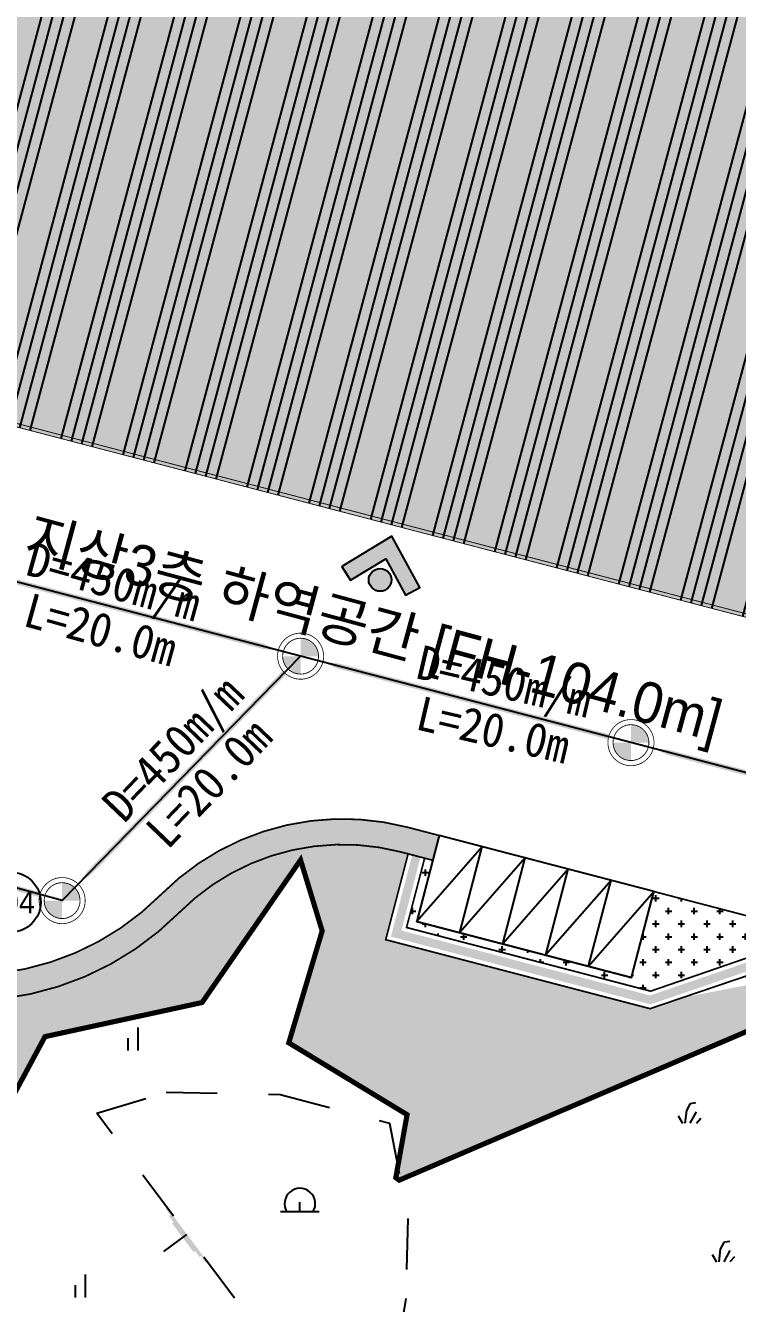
# Model space of a CAD drawing. Header units: inches. Extents: x 12 to 407, y 13 to 268.
# Drawn here: x 159.4 to 201.1, y 63 to 137.8 of the extents above; entities that cross this region are included whole.
import ezdxf
from ezdxf.enums import TextEntityAlignment as Align

# ---------------------------------------------------------------- set-up
doc = ezdxf.new("R2010")
doc.units = ezdxf.units.IN
doc.header["$MEASUREMENT"] = 0
for name, pattern in [('DASHED', [0.75, 0.5, -0.25]), ('HIDDEN', [2, 1, -1]), ('PHANTOM2', [12.5, 10, -0.5, 0.5, -0.5, 0.5, -0.5]), ('우수', [0.9500000000000001, 0.5, -0.05, -0.4])]:
    doc.linetypes.add(name, pattern=pattern)
for name, color, linetype in [('0우수', 140, '우수'), ('1-SIM', 8, 'Continuous'), ('1-묘지', 4, 'Continuous'), ('125', 4, 'Continuous'), ('LSMD_CONT_LDREG_41500', 1, 'Continuous'), ('NR', 7, 'Continuous'), ('WID', 4, 'Continuous'), ('가구1', 5, 'Continuous'), ('관경', 7, 'Continuous'), ('관길이', 1, 'Continuous'), ('도로레벨', 5, 'Continuous'), ('도로레벨1', 7, 'Continuous'), ('도로해치', 253, 'Continuous'), ('사업부지', 7, 'Continuous'), ('솔리드', 7, 'PHANTOM2'), ('우수맨', 5, 'Continuous'), ('절토옹벽', 2, 'Continuous'), ('지상1층외벽선', 4, 'Continuous'), ('지상3층외벽선', 6, 'Continuous'), ('지상4층외벽선', 7, 'Continuous'), ('지하2층외벽선', 2, 'Continuous')]:
    doc.layers.add(name, color=color, linetype=linetype)
doc.styles.add('HY헤드라인', font='H2HDRM.TTF')
doc.styles.add('style1', font='')
doc.styles.get('style1').set_extended_font_data('DotumChe')
pattern_1 = [(0, (-296693.6057639145, -354742.0370339248), (0.75, 0.75), [0.375, -1.125]), (90, (-296693.4182639145, -354742.2245339248), (-0.7499999999999999, 0.75), [0.375, -1.125])]

# ---------------------------------------------------------------- blocks, each defined once
blk = doc.blocks.new('A$C33E82F04')
at = {"layer": '1-묘지', "color": 8, "linetype": 'Continuous'}
for p, q in [((1.499999997671693, 0), (-2.3283064e-09, 0)), ((0.7499999976716936, 0), (0.7499999976716936, 0.3802152863354422))]:
    blk.add_line(p, q, dxfattribs=at)
blk.add_arc((0.7555921556486282, 0.3177159050828777), 0.6000000000000001, 328.0265315023669, 211.973468497633, dxfattribs=at)
blk = doc.blocks.new('A$C39EA40FB')
at = {"layer": '1-SIM'}
for p, q in [((0.2744028687593527, -7.409835234e-07), (0.3315694252378307, 0.502901213709265)), ((0.3315694252378307, 0.502901213709265), (0.4802046115219128, 0.7772115109255539)), ((0.4802046115219128, 0.7772115109255539), (0.6860084937361535, 0.811500490817707)), ((-8.812348824e-07, 0.2857392162550241), (0.1715009276522323, -7.409835234e-07)), ((0.4687713002203964, -7.409835234e-07), (0.7088751163100824, 0.4457529138890095)), ((0.7088751163100824, 0.0114273771760054), (0.8803769251971971, 0.205731596564874))]:
    blk.add_line(p, q, dxfattribs=at)
blk = doc.blocks.new('A$C0C523BD5')
at = {"layer": '1-SIM'}
for p, q in [((0.3944576354988385, 0.8915101256570778), (0.3944576354988385, 1.2741656974e-06)), ((1.9774597604e-06, 0.4800446797744371), (1.9774597604e-06, 1.2741656974e-06))]:
    blk.add_line(p, q, dxfattribs=at)

msp = doc.modelspace()

# ---------------------------------------------------------------- hatches: boundary and pattern name
at = {"layer": '125', "linetype": 'Continuous'}
h = msp.add_hatch(color=8, dxfattribs=at)
h.paths.add_polyline_path([(241.5237808687727, 116.4215114227397), (235.3795301303965, 118.0248463426385), (244.292557322746, 152.1810748562118), (244.0990375075255, 152.2315736217558), (229.4544037007493, 96.11085818918832), (132.8880692629957, 121.3097282684309), (134.6302757113356, 127.9861582043948), (134.4367560031008, 128.0366569419991), (132.6440508170983, 121.1667072975094), (229.5974246713215, 95.86683974305811), (232.8798426174674, 108.4456207819883), (239.0240933558437, 106.8422858621477)])
h.paths.add_polyline_path([(244.0990375075255, 152.2315736217558), (147.3391834685228, 177.4809424107214), (146.9541305938967, 176.0053546343831), (147.7523993907146, 175.797047342129), (147.3294724630307, 174.1763197851385), (146.5312036663292, 174.3846270779165), (134.4367560031008, 128.0366569419991), (134.6302757113356, 127.9861582043948), (132.8880692629957, 121.3097282684309), (229.4544037007493, 96.11085818918832)])
h.paths.add_polyline_path([(146.5312036663292, 174.3846270778583), (136.6616985435014, 176.960062697194), (134.3640059812226, 168.1549159700069), (142.0080344586515, 166.1602158335288), (140.7708153865881, 161.418982980146), (135.2555037003242, 162.8581970027433), (134.5232720046536, 160.0521612326399), (127.3630427976952, 161.9206145251071), (120.6467106924158, 136.1824933221931), (133.322251585638, 132.8748260071286), (132.2112793577019, 128.6173924247985), (134.4367560031008, 128.0366569419991)])
h.paths.add_polyline_path([(147.7523993907146, 175.797047342129), (146.9541305938967, 176.0053546343831), (146.5312036663292, 174.3846270779165), (147.3294724630307, 174.1763197851385)], flags=17)
at = {"layer": '가구1', "linetype": 'Continuous'}
h = msp.add_hatch(dxfattribs=at)
h.set_pattern_fill('ANSI34', color=254, scale=5, angle=30, style=0)
h.set_pattern_definition([(74.99999999999999, (-296693.6057639084, -355038.0370339248), (-3.622221848584006, 0.9705714191344534), []), (74.99999999999999, (-296692.8402983651, -355037.5950921873), (-3.622221848584006, 0.9705714191344534), []), (74.99999999999999, (-296692.0748328174, -355037.1531504473), (-3.622221848584006, 0.9705714191344534), []), (74.99999999999999, (-296691.3093672741, -355036.7112087097), (-3.622221848584006, 0.9705714191344534), [])])
h.paths.add_polyline_path([(132.6440508505677, 121.1667072294065), (147.3391834695124, 177.4809423507675), (244.2925573385203, 152.1810748520791), (235.3795301658449, 118.0248463333835), (241.5237809049197, 116.4215114170936), (239.0240933975786, 106.8422858552792), (232.8798426585038, 108.4456207715691), (229.5974247195757, 95.86683973071808)])
at = {"layer": '도로레벨', "linetype": 'Continuous'}
for points in [[(180.8773622162173, 107.9227545468736), (177.9499693765886, 106.1438584788255), (178.4416272118453, 105.3347748835356), (180.5187433415906, 106.596981194233), (181.6763308650463, 104.4597944187833), (182.5088133319862, 104.9107008759881)], [(179.5612438047885, 105.5977751740272, 0.9999999999999999), (180.8068818742524, 105.1216354129854, 0.9999999999999599)]]:
    msp.add_hatch(color=8, dxfattribs=at).paths.add_polyline_path(points)
at = {"layer": '사업부지', "linetype": 'Continuous', "ltscale": 10}
h = msp.add_hatch(dxfattribs=at)
h.set_pattern_fill('AR-HBONE', color=8, scale=0.1, style=0)
h.set_pattern_definition([(45, (-296716.7898635558, -354821.4982727057), (4.440892098500626e-17, 0.565685424949238), [1.200000000000001, -0.4000000000000004]), (135, (-296716.5070208433, -354821.2154299932), (4.440892098500626e-17, 0.565685424949238), [1.2, -0.4])])
edge = h.paths.add_edge_path()
edge.add_arc((111.5359403484965, 180.4964626582939), 8.499999999992937, 357.46440021136027, 56.785166300105175, ccw=False)
edge.add_arc((111.5359403484965, 180.4964626582939), 8.499999999997353, 345.3748733597982, 357.46440021136, ccw=False)
edge.add_line((119.7605278898611, 178.3502660749498), (110.0959671288495, 141.3140380595712))
edge.add_arc((138.640123890282, 133.8654734467407), 29.50000000020882, 165.3748733598192, 223.5788823727417)
edge.add_line((117.2695572799769, 113.5295721201244), (143.3270859801908, 86.14626896330333))
edge.add_arc((156.0045399410067, 98.20994023502749), 17.50000009946504, 223.5788865521241, 282.2641589090067)
edge.add_arc((156.0045399074791, 98.20994012600454), 17.50000000003145, 282.2641590920945, 315.1861856623129)
edge.add_arc((177.9959654702454, 76.36097672460778), 13.4999999999482, 75.37487335987032, 135.1861856623439, ccw=False)
edge.add_line((181.4046306319999, 89.42355693732566), (183.2631852077086, 88.93856927567572))
edge.add_line((183.2631852077086, 88.93856927567572), (183.6419257534201, 90.38996708423542))
edge.add_line((183.6419257534201, 90.38996708423542), (181.7833712055346, 90.87495473872582))
edge.add_arc((177.9959654702454, 76.36097672454957), 15.00000000001573, 75.37487335989015, 135.1861856622909)
edge.add_arc((156.0045399074791, 98.20994012600454), 16.00000000002185, 282.264159092144, 315.18618566221204, ccw=False)
edge.add_arc((156.0045399074791, 98.20994012600454), 16.00000000002493, 223.5788867352592, 282.2641590921439, ccw=False)
edge.add_line((144.4137249586986, 87.18029784604619), (118.3561962601727, 114.5636010011792))
edge.add_arc((138.6401238902238, 133.8654734467989), 28.00000000016149, 165.3748733599211, 223.5788823728654, ccw=False)
edge.add_line((111.5473649302496, 140.9352974860365), (121.2119256912613, 177.971525501415))
edge.add_arc((111.5359403484965, 180.4964626582939), 9.999999999976549, 345.3748733597546, 357.4644002112569)
edge.add_arc((111.5359403484965, 180.4964626582939), 9.999999999976517, 357.4644002112572, 62.33622634675494)
edge.add_line((116.1787618073051, 189.3533361981524), (116.1920689955352, 187.6077541037364))
at = {"layer": '솔리드', "linetype": 'Continuous'}
h = msp.add_hatch(dxfattribs=at)
h.set_pattern_fill('CROSS', color=8, scale=3, style=0)
h.set_pattern_definition(pattern_1)
edge = h.paths.add_edge_path()
edge.add_line((135.7213864532298, 222.2391814133287), (133.7300689831375, 221.4241814157128))
edge.add_line((133.7300689831375, 221.4241814157128), (131.2197207800693, 218.4764369361935))
edge.add_line((131.2197207800693, 218.4764369361935), (138.3254815817111, 216.6221968933958))
edge.add_arc((138.7042221552458, 218.0735946947959), 1.49999999998355, 255.3748733595067, 345.3748733595068)
edge.add_line((140.155619956646, 217.6948541212612), (141.0898467047139, 221.2749686981685))
edge.add_line((141.0898467047139, 221.2749686981685), (168.9645647151394, 214.0010933510628))
edge.add_line((168.9645647151394, 214.0010933510628), (168.0306385974166, 210.4221308402618))
edge.add_arc((169.4820363988167, 210.0433902668435), 1.499999999954156, 165.3748733638094, 255.3748733460374)
edge.add_line((169.1032958249327, 208.5919924655016), (169.4821543851633, 208.4918992481678))
edge.add_line((169.4821543851633, 208.4918992481678), (167.9671920910243, 202.6863080425089))
edge.add_line((167.9671920910243, 202.6863080425089), (154.3240527576183, 206.2464694337821))
edge.add_arc((153.9453121840836, 204.7950716323819), 1.49999999998355, 75.37487335950675, 165.3748733595068)
edge.add_line((152.4939143826834, 205.1738122059166), (152.2666700364555, 204.3029735171137))
edge.add_line((152.2666700364555, 204.3029735171137), (229.6745527786318, 184.1034762617917))
edge.add_line((229.6745527786318, 184.1034762617917), (232.3923772705368, 183.3952946763736))
edge.add_line((232.3923772705368, 183.3952946763736), (226.9971545772626, 190.7751397629752))
edge.add_line((226.9971545772626, 190.7751397629752), (227.8044279680237, 191.3653174248309))
edge.add_line((227.8044279680237, 191.3653174248309), (232.9894685700185, 184.2729695117002))
edge.add_line((232.9894685700185, 184.2729695117002), (251.176757025218, 179.5269459526305))
edge.add_line((251.176757025218, 179.5269459526305), (244.0569294228101, 152.2425616763201))
edge.add_line((244.0569294228101, 152.2425616763201), (244.2925573385203, 152.1810748520791))
edge.add_line((244.2925573385203, 152.1810748520791), (235.3795301461707, 118.0248463384476))
edge.add_line((235.3795301461707, 118.0248463384476), (241.523780884547, 116.4215114186652))
edge.add_line((241.523780884547, 116.4215114186652), (239.0240933716179, 106.8422858580732))
edge.add_line((239.0240933716179, 106.8422858580732), (232.8798426332417, 108.4456207779137))
edge.add_line((232.8798426332417, 108.4456207779137), (229.5974246870958, 95.86683973892536))
edge.add_line((229.5974246870958, 95.86683973892536), (225.3355701679595, 96.97896560504046))
edge.add_line((225.3355701679595, 96.97896560504046), (223.8088400423642, 91.1282780832978))
edge.add_line((223.8088400423642, 91.1282780832978), (224.3205176974645, 89.93321073056609))
edge.add_line((224.3205176974645, 89.93321073056609), (207.6296264035393, 82.78687199107549))
edge.add_line((207.6296264035393, 82.78687199107549), (197.9029318498563, 80.89225614828933))
edge.add_line((197.9029318498563, 80.89225614828933), (196.0110436099114, 80.24973714807015))
edge.add_line((196.0110436099114, 80.24973714807015), (180.5294668708577, 84.28963590606759))
edge.add_line((180.5294668708577, 84.28963590606759), (181.8395424527464, 89.31006720197797))
edge.add_line((181.8395424527464, 89.31006720197797), (181.4046306319999, 89.42355693732566))
edge.add_arc((177.9959655150653, 76.3609767368896), 13.49999997674929, 75.37487353076725, 135.1861170693452)
edge.add_arc((156.0045399410067, 98.20994023502749), 17.50000009944609, 223.5788865521241, 315.1862383782775, ccw=False)
edge.add_line((143.3270859801908, 86.14626896330333), (117.2695572799769, 113.5295721201244))
edge.add_arc((138.640123890282, 133.8654734467989), 29.5000000002327, 165.3748733599285, 223.5788823728236, ccw=False)
edge.add_line((110.0959671288495, 141.3140380595712), (119.7605278898611, 178.3502660749498))
edge.add_arc((111.5359403484965, 180.4964626582939), 8.499999999995753, 345.3748733597984, 56.78516630010513)
edge.add_line((116.1920689955352, 187.6077541037364), (116.1920689955352, 187.171181414348))
edge.add_line((116.1920689955352, 187.171181414348), (117.9410689786075, 181.3781814146921))
edge.add_line((117.9410689786075, 181.3781814146921), (116.3810689762233, 173.5291814152285))
edge.add_line((116.3810689762233, 173.5291814152285), (112.5470689848064, 166.197181414768))
edge.add_line((112.5470689848064, 166.197181414768), (105.7180689737199, 155.4601814141631))
edge.add_line((105.7180689737199, 155.4601814141631), (102.6590689733623, 143.5851814141631))
edge.add_line((102.6590689733623, 143.5851814141631), (103.1560689821838, 131.0721814148844))
edge.add_line((103.1560689821838, 131.0721814148844), (106.0240689828408, 123.7651814139233))
edge.add_line((106.0240689828408, 123.7651814139233), (119.4970689728855, 109.6021814140975))
edge.add_line((119.4970689728855, 109.6021814140975), (121.3050690010189, 106.3371814126283))
edge.add_line((121.3050690010189, 106.3371814126283), (125.2930689768166, 99.13518141380223))
edge.add_line((125.2930689768166, 99.13518141380223), (135.498068974621, 88.42318141397732))
edge.add_line((135.498068974621, 88.42318141397732), (143.599068985239, 81.93218141481225))
edge.add_line((143.599068985239, 81.93218141481225), (150.6230689749702, 74.86918141397359))
edge.add_line((150.6230689749702, 74.86918141397359), (152.2930689767002, 65.02718141490072))
edge.add_line((152.2930689767002, 65.02718141490072), (155.2140689954742, 63.85618141475311))
edge.add_line((155.2140689954742, 63.85618141475311), (158.4310689732431, 62.60018141382784))
edge.add_line((158.4310689732431, 62.60018141382784), (158.3550689831375, 74.5021814145282))
edge.add_line((158.3550689831375, 74.5021814145282), (160.5560689732431, 78.60918141530306))
edge.add_line((160.5560689732431, 78.60918141530306), (169.7570689782499, 80.60718141590655))
edge.add_line((169.7570689782499, 80.60718141590655), (175.5250689849256, 88.95218141285181))
edge.add_line((175.5250689849256, 88.95218141285181), (176.7910689875482, 84.80218141527325))
edge.add_line((176.7910689875482, 84.80218141527325), (174.8350689873098, 78.24618141354472))
edge.add_line((174.8350689873098, 78.24618141354472), (181.7630689755081, 74.04018141511074))
edge.add_line((181.7630689755081, 74.04018141511074), (181.1020689770578, 70.35018141382784))
edge.add_line((181.1020689770578, 70.35018141382784), (181.298068986833, 70.20118141455055))
edge.add_line((181.298068986833, 70.20118141455055), (237.5730689778923, 94.28518141341806))
edge.add_line((237.5730689778923, 94.28518141341806), (246.0360689923166, 115.9231814155489))
edge.add_line((246.0360689923166, 115.9231814155489), (245.393069000542, 128.7931814147294))
edge.add_line((245.393069000542, 128.7931814147294), (255.1140689864753, 184.4671814143792))
edge.add_line((255.1140689864753, 184.4671814143792), (247.2930689767002, 181.9591814149305))
edge.add_line((247.2930689767002, 181.9591814149305), (245.9290689842076, 183.5101814138604))
edge.add_line((245.9290689842076, 183.5101814138604), (240.2350689931538, 186.6101814146521))
edge.add_line((240.2350689931538, 186.6101814146521), (232.7250689731211, 189.3501814137696))
edge.add_line((232.7250689731211, 189.3501814137696), (225.5950689778895, 195.8901814147964))
edge.add_line((225.5950689778895, 195.8901814147964), (210.6550689943599, 200.0101814150246))
edge.add_line((210.6550689943599, 200.0101814150246), (190.2950689805205, 203.0201814137533))
edge.add_line((190.2950689805205, 203.0201814137533), (178.4650689825414, 202.180181412971))
edge.add_line((178.4650689825414, 202.180181412971), (177.4350689812911, 206.780181413588))
edge.add_line((177.4350689812911, 206.780181413588), (169.2950689957127, 218.5401814141794))
edge.add_line((169.2950689957127, 218.5401814141794), (150.1150689736007, 228.1301814150199))
edge.add_line((150.1150689736007, 228.1301814150199), (139.3863879426847, 223.7391814133287))
edge.add_line((139.3863879426847, 223.7391814133287), (132.0260689869522, 223.7391814133287))
edge.add_line((132.0260689869522, 223.7391814133287), (127.759068982303, 224.8931814143568))
edge.add_line((127.759068982303, 224.8931814143568), (124.3420689865945, 224.0401814151689))
edge.add_line((124.3420689865945, 224.0401814151689), (116.9190689936279, 225.9461814146623))
edge.add_line((116.9190689936279, 225.9461814146623), (116.1920689955352, 224.6771814143419))
edge.add_line((116.1920689955352, 224.6771814143419), (116.1920689955352, 203.0686903968588))
edge.add_line((116.1920689955352, 203.0686903968588), (116.1920689955352, 202.5171354952752))
edge.add_line((116.1920689955352, 202.5171354952752), (116.6839017012155, 202.5171354952752))
edge.add_line((116.6839017012155, 202.5171354952752), (116.6839017012155, 224.5434371447907))
edge.add_line((116.6839017012155, 224.5434371447907), (117.1616635627927, 225.3676709587005))
edge.add_line((117.1616635627927, 225.3676709587005), (124.2692918565356, 223.5426487928623))
edge.add_line((124.2692918565356, 223.5426487928623), (132.0162796642746, 223.2391814133287))
edge.add_line((132.0162796642746, 223.2391814133287), (138.9567082947235, 223.2391814133287))
edge.add_line((138.9567082947235, 223.2391814133287), (150.102668311016, 227.8009524621436))
edge.add_line((150.102668311016, 227.8009524621436), (169.092087748146, 218.3062618271349))
edge.add_line((169.092087748146, 218.3062618271349), (176.6954659879905, 207.3139288281807))
edge.add_line((176.6954659879905, 207.3139288281807), (175.8730393203789, 206.7450576860126))
edge.add_line((175.8730393203789, 206.7450576860126), (168.4155289741814, 217.5265069948643))
edge.add_line((168.4155289741814, 217.5265069948643), (150.0614031912176, 226.703551441328))
edge.add_line((150.0614031912176, 226.703551441328), (139.1534270353498, 222.2391814133287))
edge.add_line((139.1534270353498, 222.2391814133287), (135.7213864532298, 222.2391814133287))
h = msp.add_hatch(dxfattribs=at)
h.set_pattern_fill('CROSS', color=8, scale=3, style=0)
h.set_pattern_definition(pattern_1)
h.paths.add_polyline_path([(204.8952915458706, 84.33139290149734), (205.6134248043875, 84.65652988049146), (196.2207067954353, 87.10754875508314), (194.9077394738326, 82.07603637689203), (182.3289585282675, 85.3584546808986), (183.2631852077086, 88.93856927567572), (182.7916697583044, 89.06161068550023), (181.7322246489114, 85.00163773646523), (196.0259482544263, 81.27170787648242)])
at = {"layer": '우수맨', "linetype": 'ByBlock'}
h = msp.add_hatch(color=256, dxfattribs=at)
h.paths.add_polyline_path([(175.52635017134, 100.8920776739385), (176.5763501683598, 100.8920776739385, 0.4142135624066388), (175.52635017134, 101.9420776709583)])
h.paths.add_polyline_path([(175.52635017134, 99.84207767691873), (175.52635017134, 100.8920776739385), (174.4763501743203, 100.8920776739385, 0.4142135624066667)])
h = msp.add_hatch(color=256, dxfattribs=at)
h.paths.add_polyline_path([(194.874900670233, 95.82911474765456), (195.9249006672528, 95.82911474765456, 0.4142135624068847), (194.874900670233, 96.87911474467433)])
h.paths.add_polyline_path([(194.874900670233, 94.77911475063479), (194.874900670233, 95.82911474765456), (193.8249006732133, 95.82911474765456, 0.4142135624067935)])
h = msp.add_hatch(color=256, dxfattribs=at)
h.paths.add_polyline_path([(161.5611380239482, 86.57520477242247), (162.6111380209679, 86.57520477242247, 0.4142135624070235), (161.5611380239482, 87.62520476944223)])
h.paths.add_polyline_path([(161.5611380239482, 85.5252047754027), (161.5611380239482, 86.57520477242247), (160.5111380269284, 86.57520477242247, 0.4142135624067141)])

# ---------------------------------------------------------------- linework, layer by layer
at = {"color": 8, "elevation": -23.50400000000002, "flags": 128}
for points in [[(183.6419257534201, 90.38996708423542), (182.3289585282675, 85.3584546808986), (194.9077394738326, 82.07603637689203), (196.2207067954353, 87.10754875508314), (183.6419257534201, 90.38996708423542)], [(186.1608812735997, 89.73264856172204), (182.3289585282675, 85.3584546808986)], [(188.6798367937793, 89.07533003920867), (184.8479140484471, 84.70113615838522)], [(191.1987923139588, 88.41801151669529), (187.3668695686267, 84.04381763587185)], [(193.7080139666562, 87.74958164711893), (189.876091221324, 83.37538776629549)], [(196.2221025524543, 87.08670745034647), (192.3901798071222, 82.71251356952303)]]:
    msp.add_lwpolyline(points, dxfattribs=at)
at = {"elevation": -23.50400000000002, "flags": 128}
msp.add_lwpolyline([(196.2207067954353, 87.10754875508314), (183.6419257534201, 90.38996708423542)], dxfattribs=at)
at = {"layer": '0우수', "linetype": 'ByBlock', "elevation": -23.50400000000002, "flags": 128}
for points in [[(175.52635017134, 100.8920776739385), (161.5611380239482, 86.57520477242247), (142.2710269515285, 91.85645602703039), (128.3843878212267, 106.2495534582547), (115.2355974128934, 121.319699801227), (113.0270488697336, 141.1973836032109), (117.9182021585059, 160.5900786068657), (122.8093554472782, 179.9827736105206), (127.7005087361088, 199.3754686141754), (122.8093554472782, 179.9827736105206)], [(214.2234511691261, 90.76615182137061), (194.874900670233, 95.82911474765456), (175.52635017134, 100.8920776739385), (156.177799672447, 105.9550406001642)]]:
    msp.add_lwpolyline(points, dxfattribs=at)
at = {"layer": '1-묘지', "linetype": 'HIDDEN', "ltscale": 3, "elevation": -23.50400000000002}
msp.add_lwpolyline([(181.6847805442287, 63.26602654422345), (181.1749017598106, 60.20787222201648), (175.2459017546846, 58.47687222047421), (163.5869017751886, 74.123872220355), (167.6479017646982, 75.34887222184511), (174.3223487200214, 75.22235891206833), (180.7259017737581, 73.54787222279879), (181.7997145267202, 67.96090925375643)], close=True, dxfattribs=at)
at = {"layer": 'LSMD_CONT_LDREG_41500', "color": 1, "linetype": 'Continuous', "const_width": 0.3, "elevation": -23.50400000000002, "flags": 128}
msp.add_lwpolyline([(102.6590689733623, 143.5851814141631), (103.1560689821838, 131.0721814148262), (106.0240689828991, 123.7651814138651), (119.4970689728855, 109.6021814141557), (121.3050690010189, 106.3371814126283), (125.2930689767002, 99.13518141397685), (135.498068974912, 88.42318141368628), (143.5990689858793, 81.93218141423017), (150.623068974912, 74.86918141414822), (152.2930689767002, 65.02718141490072), (155.214068995416, 63.85618141481132), (158.4310689732431, 62.60018141382784), (158.3550689831375, 74.5021814145282), (160.5560689732431, 78.60918141530306), (169.7570689782499, 80.60718141590655), (175.5250689849256, 88.95218141285181), (176.7910689875482, 84.80218141527325), (174.8350689873098, 78.24618141354472), (181.7630689755081, 74.04018141516895), (181.1020689770578, 70.35018141382784), (181.298068986833, 70.20118141455055), (237.5730689778923, 94.28518141341806)], dxfattribs=at)
at = {"layer": 'NR', "linetype": 'Continuous'}
msp.add_line((167.517751863785, 66.01816814283552, -109.4066817376595), (168.8737888397648, 67.02858772205832, -109.4066817376595), dxfattribs=at)
for points in [[(167.7086712779476, 68.592237642805, -109.4066817376595), (170.0389063866808, 65.46493780038031, -109.4066817376595), (167.6244747402145, 68.52950054390999, -109.4066817376595), (169.9547098638488, 65.4022007014853, -109.4066817376595)], [(167.893348029442, 68.16865825357559, -109.4066817376595), (169.6858365597202, 65.7630429918197, -109.4066817376595), (167.8091514768078, 68.10592115468057, -109.4066817376595), (169.6016400666906, 65.70030589106204, -109.4066817376595)], [(168.0780247660352, 67.74507886620881, -109.4066817376595), (169.3327667774631, 66.06114818139645, -109.4066817376595), (167.9938282283022, 67.68234176638248, -109.4066817376595), (169.2485702248289, 65.99841108063879, -109.4066817376595)]]:
    msp.add_solid(points, dxfattribs=at)
at = {"layer": 'WID', "color": 8}
for p, q in [((184.8487504381685, 84.70434173977878, -23.50400000000002), (186.1617177597711, 89.7358541179699, -23.50400000000002)), ((187.3645066274096, 84.04785807891926, -23.50400000000002), (188.677473948954, 89.07937045711037, -23.50400000000002)), ((189.8802628165924, 83.39137441811795, -23.50400000000002), (191.1932301381951, 88.42288679630906, -23.50400000000002)), ((192.3960190053679, 82.73489075743305, -23.50400000000002), (193.7089863269705, 87.76640313562416, -23.50400000000002))]:
    msp.add_line(p, q, dxfattribs=at)
at = {"layer": '관길이', "color": 5, "linetype": 'Continuous', "elevation": -23.50400000000002}
for points in [[(174.2203230129437, 101.2338276713988, 0, 1, 0), (171.3180404380312, 101.9932721103094, 0.3, 0.3, 0), (157.4838268313672, 105.6132906024711, 0.3, 0.3, 0)], [(176.8323773300274, 100.55032767642, 0, 1, 0), (179.7346599048817, 99.79088323750943, 0.3, 0.3, 0), (193.5688735115457, 96.17086474517305, 0.3, 0.3, 0)], [(162.5037898438516, 87.5415936932684, 0, 1, 0), (164.5985716659691, 89.68912462850744, 0.3, 0.3, 0), (174.5836983513784, 99.92568875303436, 0.3, 0.3, 0)], [(196.1809278289204, 95.48736475013607, 0, 1, 0), (199.0832104037747, 94.72792031122549, 0.3, 0.3, 0), (212.9174240104387, 91.1079018188891, 0.3, 0.3, 0)], [(143.556684456684, 91.49586893764967, 0, 1, 0), (146.4502011175266, 90.70368124947595, 0.3, 0.3, 0), (160.2426305342581, 86.92758660240975, 0.3, 0.3, 0)]]:
    msp.add_lwpolyline(points, format="xyseb", dxfattribs=at)
at = {"layer": '도로레벨', "color": 8, "linetype": 'Continuous', "elevation": -150.504}
msp.add_lwpolyline([(177.9499693765886, 106.1438584788255), (178.4416272118453, 105.3347748835356), (180.5187433415906, 106.596981194233), (181.6763308650463, 104.4597944187833), (182.5088133319862, 104.9107008759881), (180.8773622162173, 107.9227545468736)], close=True, dxfattribs=at)
at = {"layer": '도로레벨', "color": 5, "linetype": 'Continuous', "elevation": -150.504}
msp.add_lwpolyline([(178.4416272118453, 105.3347748835356), (177.9499693765886, 106.1438584788255)], dxfattribs=at)
at = {"layer": '도로레벨', "color": 8, "linetype": 'Continuous', "elevation": -150.504}
msp.add_lwpolyline([(181.6763308650463, 104.4597944187833), (182.5088133319862, 104.9107008759881)], dxfattribs=at)
at = {"layer": '도로레벨', "color": 8, "linetype": 'Continuous'}
for centre, radius in [((180.1840628395205, 105.3597052934481, -150.504), 0.6667689390014857), ((158.5535698482183, 86.48379641376846, -23.50400000000002), 1.755)]:
    msp.add_circle(centre, radius, dxfattribs=at)
at = {"layer": '도로해치', "color": 8, "elevation": -109.4066817376595, "flags": 128}
msp.add_lwpolyline([(98.91568079972626, 145.5852521844924, 0.2413826037789644), (104.2631841787136, 120.13849433053), (114.8243209161794, 107.10074096739), (116.3408083506858, 105.2286329279439), (122.1223135926759, 98.09134801577488, -0.4142135624000127), (121.9009047337806, 95.98161388288895), (121.9009047337806, 95.98161388288895), (121.9009047337806, 95.98161388288895), (121.9009047337806, 95.98161388288895), (140.8968582191503, 72.53105455923537, 0.14801059241067), (165.3482523300684, 55.94349716890315), (164.425281394366, 56.23121845077435, -0.102992130512165), (188.6520713307893, 42.76083101059953), (194.8091213592327, 37.43961287576417, 0.1069533271413453), (217.0855731406248, 25.2811741717876, 0.1069533271413453)], format="xyb", dxfattribs=at)
at = {"layer": '사업부지', "color": 8, "linetype": 'Continuous', "ltscale": 10, "const_width": 0.1, "flags": 128}
for points, elevation in [([(116.1787618073051, 189.3533361981524, -0.2908667411768339), (121.5261496139922, 180.0540614476911, -0.05279949481148782), (121.2119256912613, 177.971525501415), (111.5473649302496, 140.9352974860365, 0.2595674969670109), (118.3561962601727, 114.5636010011792), (144.4137249586986, 87.18029784604619, 0.2618101119869822), (159.4032464953254, 82.57508184296489, 0.1446457408297197), (167.3549531011724, 86.93305578974719, -0.2670669707897526), (181.7833712055346, 90.87495473872582), (183.6419257534201, 90.38996708423542), (182.3289585282675, 85.3584546808986), (194.9077394738326, 82.07603637689203), (196.2207067954353, 87.10754875508314), (205.6134248051442, 84.65652988031684), (224.3314985531381, 93.13119371056268), (225.3348408419172, 96.97617070465526)], -23.50400000000002), ([(103.097612682823, 119.1943316767708), (113.6587494202888, 106.1565783126996), (115.1752368547952, 104.2844702751161), (140.8968582191503, 72.53105455923537, 0.14801059241067), (165.3482523300684, 55.94349716890315)], -109.4066817376595), ([(136.4375754632986, 71.68121461298028), (137.788667563442, 70.01328752569566, 0.1480105924105106), (164.1578180530107, 52.12474524330059), (163.2348471322096, 52.41246652424047)], -109.4066817376595)]:
    msp.add_lwpolyline(points, format="xyb", dxfattribs=dict(at, elevation=elevation))
at = {"layer": '사업부지', "color": 8, "linetype": 'Continuous', "ltscale": 10, "elevation": -23.50400000000002, "flags": 128}
msp.add_lwpolyline([(116.1920689955352, 187.6077541037364, 0.1, 0.1, -0.2647752013405861), (120.0276182241853, 180.1204216292961, 0.1, 0.1, -0.05279949481186038), (119.7605278898611, 178.3502660749498, 0.1, 0.1, 0), (110.0959671288495, 141.3140380595712, 0.1, 0.1, 0.259567496967005), (117.2695572799769, 113.5295721201244, 0.1, 0.1, 0), (143.3270859801908, 86.14626896330333, 0.1, 0.1, 0.2618101119867151), (159.7218752379179, 81.10931387894266, 0.1, 0.1, 0.1446457408303017), (168.419054338103, 85.87584788324489, 0.1, 0.1, -0.2670669707903662), (181.4046306319999, 89.42355693732566, 0.1, 0.1, 0), (183.2631852077668, 88.93856927567572, 0, 0, 0)], format="xyseb", dxfattribs=at)
at = {"layer": '우수맨', "elevation": -23.50400000000002, "flags": 128}
for points, const_width in [([(174.1763501713051, 100.8920776739385, 1), (176.876350171375, 100.8920776739385, 1)], 0.04500000000000001), ([(174.4763501743203, 100.8920776739385, 1), (176.5763501683598, 100.8920776739385, 1)], 0.05), ([(193.5249006701981, 95.82911474765456, 1), (196.224900670268, 95.82911474765456, 1)], 0.04500000000000001), ([(193.8249006732133, 95.82911474765456, 1), (195.9249006672528, 95.82911474765456, 1)], 0.05), ([(160.2111380239132, 86.57520477242247, 1), (162.9111380239831, 86.57520477242247, 1)], 0.04500000000000001), ([(160.5111380269284, 86.57520477242247, 1), (162.6111380209679, 86.57520477242247, 1)], 0.05)]:
    msp.add_lwpolyline(points, format="xyb", close=True, dxfattribs=dict(at, const_width=const_width))
at = {"layer": '절토옹벽', "color": 8, "linetype": 'ByBlock', "ltscale": 5, "const_width": 0.1, "elevation": -23.50400000000002, "flags": 128}
for points in [[(182.7898064930689, 89.05447033788255), (181.7322246489114, 85.00163773646523), (196.0259482544845, 81.27170787648242), (204.8952915458124, 84.33139290149734), (223.5260421137557, 92.76652090101447)], [(181.8222079588215, 89.30696405349477), (180.5121324175036, 84.28653291299884), (195.9937091566155, 80.2466341550014), (205.1910019438712, 83.37019887800739), (223.9196403099688, 91.84723832203485)]]:
    msp.add_lwpolyline(points, dxfattribs=at)
at = {"layer": '절토옹벽', "color": 8, "linetype": 'DASHED', "ltscale": 5, "const_width": 0.5, "elevation": -23.50400000000002, "flags": 128}
msp.add_lwpolyline([(182.3060072259161, 89.18071719568866), (181.1221785332075, 84.64408532473203), (196.00982870555, 80.75917101577102), (205.0431467448709, 83.85079588975236), (223.7228412118623, 92.30687961152466)], dxfattribs=at)
at = {"layer": '지상1층외벽선', "color": 7, "const_width": 0.05, "elevation": -23.50400000000002}
msp.add_lwpolyline([(140.7708154023624, 161.4189829760714), (142.0080344744258, 166.1602158293961), (134.3640059969969, 168.1549159658741), (136.6616985592757, 176.960062693003), (147.329472478805, 174.1763197810058), (147.7523994064888, 175.7970473379962), (146.9541306106023, 176.0053546300176), (147.3391834695124, 177.4809423507675), (244.0990375253371, 152.2315736255393), (229.4544037165235, 96.11085818505558), (132.88806927877, 121.3097282642982), (134.6302757271098, 127.986158200262), (132.2112793734761, 128.6173924206657), (133.3222516014123, 132.8748260029959), (120.6467107081901, 136.1824933180603), (127.3630428134695, 161.9206145209744), (134.5232720204278, 160.0521612285072), (135.2555037160985, 162.8581969986105)], close=True, dxfattribs=at)
at = {"layer": '지상3층외벽선', "color": 7, "const_width": 0.05, "elevation": -23.50400000000002}
msp.add_lwpolyline([(132.644073318201, 121.1667933099222), (147.3391834840643, 177.4809424066468), (244.2925573385203, 152.1810748520791), (235.3795301461707, 118.0248463385058), (241.523780884547, 116.421511418607), (239.0240933716179, 106.842285858015), (232.8798426332417, 108.4456207779137), (229.5974246870958, 95.86683973892536)], close=True, dxfattribs=at)
at = {"layer": '지상4층외벽선', "color": 7, "const_width": 0.05, "elevation": -23.50400000000002}
msp.add_lwpolyline([(132.6440508328726, 121.1667072934349), (147.3391834842971, 177.4809424065886), (244.2925573385203, 152.1810748520791), (235.3795301461707, 118.0248463385058), (241.523780884547, 116.421511418607), (239.0240933716179, 106.842285858015), (232.8798426332417, 108.4456207779137), (229.5974246870958, 95.86683973892536)], close=True, dxfattribs=at)
at = {"layer": '지하2층외벽선', "color": 8, "const_width": 0.05, "elevation": -23.50400000000002}
msp.add_lwpolyline([(218.8189870195113, 98.88738335798439), (132.8962365378741, 121.3088228672993), (135.294926575478, 130.5010090111307), (120.2003893286221, 134.4399105466571), (139.4151589984306, 208.0741595517745), (192.8265984871307, 194.1365079647064), (189.6704273849957, 182.0415261964797), (229.1484478763653, 171.7397837191372), (225.3357931850244, 157.1290457432758), (244.1072048884, 152.2306682014157), (232.3662483895662, 107.2373360148765), (218.8189870195113, 98.88738335798439)], dxfattribs=at)

# ---------------------------------------------------------------- block references
at = {"layer": '1-SIM', "xscale": 1.5, "yscale": 1.5, "zscale": 1.5}
for name, p in [('A$C0C523BD5', (165.4015512527897, 77.80240310712429, -109.4066817376595)), ('A$C39EA40FB', (197.6426720680668, 73.53295073455843, -109.4066817376595)), ('A$C39EA40FB', (199.6293746741487, 65.4165148966265, -109.4066817376595)), ('A$C0C523BD5', (162.3158945949747, 63.33657223808291, -109.4066817376595))]:
    msp.add_blockref(name, p, dxfattribs=at)
at = {"layer": '1-묘지', "xscale": 1.5, "yscale": 1.5, "zscale": 1.5}
msp.add_blockref('A$C33E82F04', (174.3549017669632, 68.34887222184511, -109.4066817376595), dxfattribs=at)

# ---------------------------------------------------------------- texts
at = {"layer": '관경', "color": 7, "linetype": 'ByBlock', "style": 'style1'}
for rotation, p in [(344.4907328286585, (164.5947969425235, 105.2565368449566, -23.50400000000002)), (346.9185253838326, (187.4709076146594, 99.41803720286293, -23.50400000000002)), (46.26435715000785, (168.0352105812401, 95.47348969401969, -23.50400000000002))]:
    msp.add_text('D=450m/m', height=2, rotation=rotation, dxfattribs=at).set_placement(p, align=Align.MIDDLE_CENTER)
at = {"layer": '관길이', "color": 7, "linetype": 'ByBlock', "style": 'style1'}
for rotation, p in [(344.4907328286585, (163.8150173343367, 102.4465074187162, -23.50400000000002)), (346.9185253838326, (186.8108616118318, 96.57749836520702, -23.50400000000002)), (46.26435715000785, (170.1422859034849, 93.45741548896945, -23.50400000000002))]:
    msp.add_text('L=20.0m', height=2, rotation=rotation, dxfattribs=at).set_placement(p, align=Align.MIDDLE_CENTER)
at = {"layer": '도로레벨', "color": 8, "linetype": 'Continuous', "style": 'HY헤드라인'}
msp.add_text('지상3층 하역공간 [FH-104.0m]', height=2.4, rotation=344.8638403269818, dxfattribs=at).set_placement((179.8095736981834, 102.5203030571126, -134), align=Align.MIDDLE_CENTER)
at = {"layer": '도로레벨1', "color": 8, "linetype": 'Continuous', "style": 'HY헤드라인'}
msp.add_text('104', height=1.3, dxfattribs=at).set_placement((158.5535698482183, 86.48379641376846, -23.50400000000002), align=Align.MIDDLE_CENTER)

doc.saveas('drawing.dxf')
